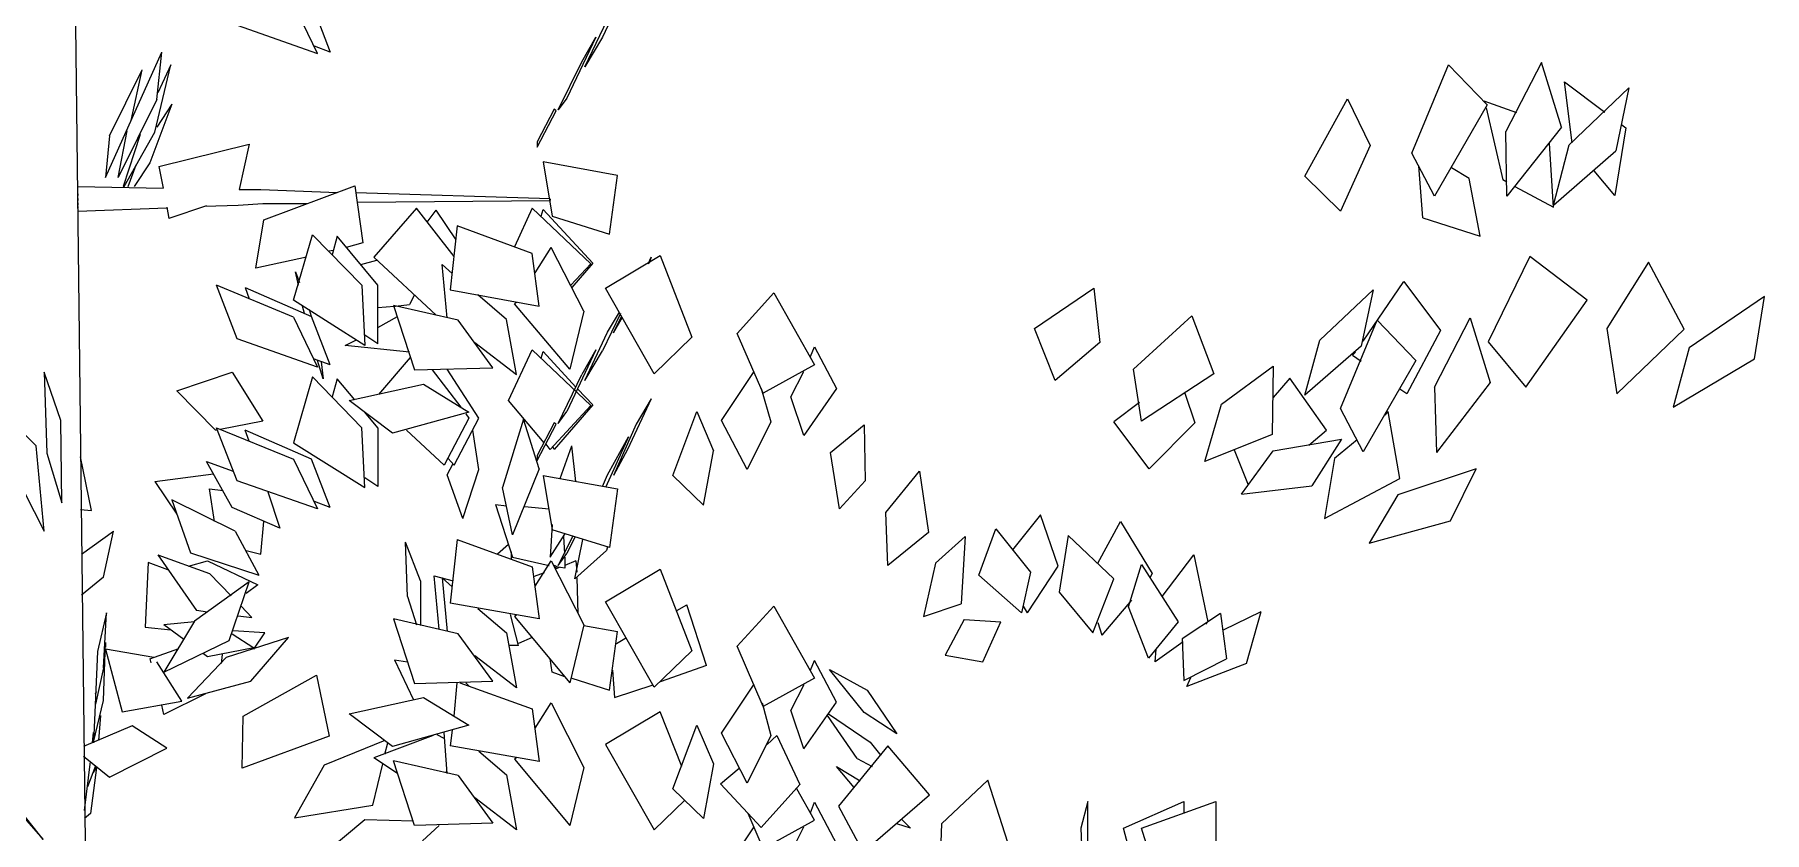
# Model space of a CAD drawing. Header units: millimetres. Extents: x 563079 to 571925, y 2063830 to 2067381.
# Drawn here: x 570974.44 to 570982.75, y 2066238.05 to 2066241.88 of the extents above; entities that cross this region are included whole.
import ezdxf

# ---------------------------------------------------------------- set-up
doc = ezdxf.new("R2010")
doc.units = ezdxf.units.MM
doc.header["$MEASUREMENT"] = 0
doc.layers.add('SO', color=48, linetype='Continuous')

# ---------------------------------------------------------------- blocks, each defined once
blk = doc.blocks.new('fasfsfsdf')
at = {"color": 99, "linetype": 'ByBlock'}
for p, q in [((596094.0877, 2065628.899), (596094.0211, 2065623.2369)), ((596091.4142, 2065627.5361), (596091.5379, 2065627.2685)), ((596092.9365, 2065627.4326), (596092.8461, 2065627.1972)), ((596092.9079, 2065627.19), (596093.0221, 2065627.4291)), ((596091.6235, 2065627.1258), (596091.5141, 2065627.3542)), ((596093.2933, 2065627.3256), (596092.9079, 2065627.19)), ((596091.5379, 2065627.2685), (596091.6235, 2065627.1258)), ((596091.5712, 2065627.2685), (596091.7091, 2065626.976)), ((596091.6378, 2065627.1508), (596091.5712, 2065627.2685)), ((596092.8461, 2065627.1972), (596092.9222, 2065627.2257)), ((596093.926, 2065626.5942), (596093.6548, 2065627.1972)), ((596093.6786, 2065626.9688), (596093.6548, 2065627.1972)), ((596086.933, 2065626.8368), (596087.0281, 2065627.1472)), ((596087.0281, 2065627.1472), (596087.1994, 2065626.8154)), ((596087.2898, 2065626.9439), (596087.4753, 2065627.1365)), ((596087.6513, 2065626.7119), (596087.4753, 2065627.1365)), ((596091.752, 2065626.9189), (596091.6378, 2065627.1508)), ((596093.612, 2065627.1365), (596093.6738, 2065627.0009)), ((596093.6881, 2065626.8118), (596093.612, 2065627.1365)), ((596093.8023, 2065626.8689), (596093.7499, 2065627.1115)), ((596093.9069, 2065626.794), (596093.7499, 2065627.1115)), ((596086.9187, 2065627.0545), (596086.7237, 2065626.9082)), ((596086.8807, 2065626.7619), (596086.9187, 2065627.0545)), ((596086.8949, 2065626.7512), (596086.6095, 2065627.0259)), ((596086.6095, 2065627.0259), (596086.6714, 2065626.7226)), ((596087.1471, 2065626.9046), (596087.304, 2065626.9617)), ((596087.2898, 2065626.9439), (596087.5419, 2065626.505)), ((596087.304, 2065626.9617), (596087.2993, 2065626.9546)), ((596087.9605, 2065626.9724), (596087.8511, 2065626.7476)), ((596088.1651, 2065626.6013), (596087.9605, 2065626.9724)), ((596091.7091, 2065626.976), (596091.752, 2065626.9189)), ((596093.6072, 2065626.9474), (596093.6786, 2065626.8368)), ((596093.6072, 2065626.9474), (596093.7119, 2065626.6656)), ((596093.6786, 2065626.9688), (596093.8641, 2065626.5942)), ((596087.2945, 2065626.9296), (596087.2137, 2065626.5835)), ((596091.7615, 2065626.9153), (596091.771, 2065626.9224)), ((596091.8519, 2065626.7405), (596091.7615, 2065626.9153)), ((596091.771, 2065626.9224), (596091.8519, 2065626.7655)), ((596086.6428, 2065626.8475), (596086.6238, 2065626.8332)), ((596086.6238, 2065626.8332), (596086.6761, 2065626.5086)), ((596086.933, 2065626.8368), (596087.1946, 2065626.505)), ((596087.1946, 2065626.505), (596087.1994, 2065626.8154)), ((596093.8356, 2065626.5514), (596093.6881, 2065626.8118)), ((596093.7595, 2065626.8011), (596093.8403, 2065626.5514)), ((596093.8641, 2065626.5942), (596093.8213, 2065626.819)), ((596093.9069, 2065626.794), (596093.926, 2065626.5942)), ((596086.9711, 2065626.4622), (596086.6714, 2065626.7226)), ((596086.9711, 2065626.4622), (596086.8949, 2065626.7512)), ((596086.9711, 2065626.4515), (596086.9901, 2065626.7583)), ((596087.5419, 2065626.505), (596087.6513, 2065626.7119)), ((596087.8511, 2065626.7476), (596087.9938, 2065626.4337)), ((596091.8519, 2065626.7655), (596091.8519, 2065626.7405)), ((596093.6691, 2065626.6477), (596093.2362, 2065626.7548)), ((596093.2362, 2065626.7548), (596093.2831, 2065626.5371)), ((596086.6761, 2065626.5086), (596086.776, 2065626.6263)), ((596087.3754, 2065626.5906), (596087.461, 2065626.6406)), ((596087.599, 2065626.4015), (596087.618, 2065626.6513)), ((596091.4665, 2065626.6049), (596091.8233, 2065626.6691)), ((596091.8233, 2065626.6691), (596091.7805, 2065626.4087)), ((596093.6691, 2065626.6477), (596093.6491, 2065626.543)), ((596093.7119, 2065626.6656), (596093.788, 2065626.5514)), ((596093.8165, 2065626.5514), (596093.7785, 2065626.6549)), ((596087.1566, 2065626.5514), (596086.9711, 2065626.4515)), ((596087.1946, 2065626.5728), (596087.2137, 2065626.5835)), ((596087.3231, 2065626.3123), (596087.3754, 2065626.5906)), ((596087.9938, 2065626.4337), (596088.1651, 2065626.6013)), ((596091.5046, 2065626.323), (596091.4665, 2065626.6049)), ((596092.7272, 2065626.555), (596092.6891, 2065626.2802)), ((596093.1648, 2065626.3908), (596092.7272, 2065626.555)), ((596093.1791, 2065626.5371), (596092.8119, 2065626.5232)), ((596093.2831, 2065626.5371), (596093.1791, 2065626.5371)), ((596094.0592, 2065626.5514), (596093.6491, 2065626.543)), ((596093.8403, 2065626.5514), (596093.8356, 2065626.5514)), ((596094.0592, 2065626.5443), (596094.0592, 2065626.5514)), ((596094.0592, 2065626.5264), (596094.0592, 2065626.5371)), ((596091.595, 2065626.1803), (596091.8756, 2065626.4479)), ((596092.7224, 2065626.5228), (596091.79, 2065626.4943)), ((596091.79, 2065626.4907), (596091.79, 2065626.4872)), ((596091.79, 2065626.4872), (596091.79, 2065626.4836)), ((596092.7163, 2065626.4764), (596091.79, 2065626.4836)), ((596091.8756, 2065626.4479), (596091.9613, 2065626.2624)), ((596092.2514, 2065626.216), (596092.4322, 2065626.4479)), ((596092.4322, 2065626.4479), (596092.6368, 2065626.2124)), ((596093.1696, 2065626.4693), (596092.9555, 2065626.4693)), ((596093.2885, 2065626.4622), (596093.1696, 2065626.4693)), ((596093.4477, 2065626.4563), (596093.2885, 2065626.4622)), ((596093.4407, 2065626.4586), (596093.6215, 2065626.398)), ((596093.631, 2065626.4515), (596093.6215, 2065626.398)), ((596094.0592, 2065626.4337), (596093.6307, 2065626.4495)), ((596094.0592, 2065626.5157), (596094.0592, 2065626.5086)), ((596094.0592, 2065626.4943), (596094.0592, 2065626.4836)), ((596094.0592, 2065626.4729), (596094.0592, 2065626.4622)), ((596094.0592, 2065626.4551), (596094.0592, 2065626.4479)), ((596087.599, 2065626.4015), (596087.3231, 2065626.3123)), ((596091.7805, 2065626.4087), (596091.5046, 2065626.323)), ((596091.8233, 2065626.4408), (596091.5855, 2065626.1839)), ((596091.8328, 2065626.4087), (596091.8233, 2065626.4408)), ((596091.8756, 2065626.2303), (596092.2372, 2065626.3623)), ((596092.2372, 2065626.3623), (596092.2705, 2065626.0555)), ((596092.2419, 2065626.2945), (596092.3371, 2065626.4372)), ((596092.3799, 2065626.3801), (596092.3371, 2065626.4372)), ((596093.2029, 2065626.1589), (596093.1648, 2065626.3908)), ((596094.0592, 2065626.4408), (596094.0592, 2065626.4337)), ((596092.6177, 2065626.0769), (596092.8128, 2065626.3123)), ((596092.6891, 2065626.2802), (596092.77, 2065626.2588)), ((596092.9317, 2065626.3195), (596092.6939, 2065626.0769)), ((596092.8128, 2065626.3123), (596092.8366, 2065626.2231)), ((596093.0221, 2065626.0055), (596092.9317, 2065626.3195)), ((596086.8093, 2065626.0055), (596087.0852, 2065626.216)), ((596087.0852, 2065626.216), (596087.285, 2065625.8057)), ((596091.262, 2065626.2196), (596091.1097, 2065625.8271)), ((596091.5236, 2065626.0626), (596091.262, 2065626.2196)), ((596091.3048, 2065626.2124), (596091.3143, 2065626.1839)), ((596091.3191, 2065626.1803), (596091.3048, 2065626.2124)), ((596091.6283, 2065625.952), (596091.7853, 2065626.2588)), ((596091.8614, 2065626.1375), (596091.7853, 2065626.2588)), ((596091.8423, 2065625.977), (596091.8756, 2065626.2303)), ((596092.6368, 2065626.2124), (596092.3371, 2065625.9342)), ((596092.6986, 2065626.1768), (596092.6225, 2065626.1982)), ((596092.8318, 2065626.2446), (596092.8508, 2065626.241)), ((596092.9603, 2065626.2124), (596093.2029, 2065626.1589)), ((596086.3431, 2065625.8664), (596086.5144, 2065626.1875)), ((596086.5144, 2065626.1875), (596086.7142, 2065625.8699)), ((596091.3143, 2065626.1839), (596091.3191, 2065626.1803)), ((596091.5855, 2065626.1839), (596091.6854, 2065626.0662)), ((596091.6901, 2065626.0769), (596091.595, 2065626.1803)), ((596092.3085, 2065626.1768), (596092.261, 2065626.134)), ((596092.2847, 2065625.9199), (596092.3085, 2065626.1768)), ((596093.0126, 2065626.1411), (596092.9936, 2065626.0911)), ((596092.9983, 2065626.0769), (596093.0126, 2065626.1411)), ((596087.6894, 2065626.0947), (596087.5134, 2065625.8592)), ((596087.8844, 2065625.8093), (596087.6894, 2065626.0947)), ((596088.0937, 2065625.8128), (596087.8368, 2065626.0555)), ((596087.8368, 2065626.0555), (596087.8939, 2065625.7843)), ((596089.1784, 2065626.0626), (596089.1498, 2065625.8021)), ((596089.4638, 2065625.8699), (596089.1784, 2065626.0626)), ((596090.7149, 2065626.0412), (596090.5199, 2065625.6951)), ((596090.8909, 2065625.845), (596090.7149, 2065626.0412)), ((596091.2905, 2065625.6523), (596091.5236, 2065626.0626)), ((596092.2705, 2065626.0555), (596091.8423, 2065625.977)), ((596091.9993, 2065625.9127), (596092.1373, 2065626.0305)), ((596092.4417, 2065626.0305), (596092.4655, 2065625.9841)), ((596092.6177, 2065625.795), (596092.6177, 2065626.0769)), ((596092.6939, 2065626.0769), (596092.6796, 2065625.7879)), ((596093.2552, 2065626.0662), (596092.9365, 2065625.927)), ((596093.0221, 2065625.9235), (596093.3932, 2065626.0769)), ((596093.2552, 2065626.0662), (596093.2362, 2065626.0126)), ((596093.2933, 2065625.82), (596093.3932, 2065626.0769)), ((596085.9578, 2065626.0234), (596086.3193, 2065625.7772)), ((596086.0054, 2065625.7237), (596085.9578, 2065626.0234)), ((596087.1042, 2065625.5881), (596086.8093, 2065626.0055)), ((596091.5141, 2065625.8521), (596091.457, 2065625.9484)), ((596091.6283, 2065625.952), (596091.6949, 2065625.6737)), ((596091.6949, 2065625.6737), (596091.9613, 2065625.9877)), ((596091.9518, 2065625.9948), (596091.9613, 2065625.9877)), ((596092.2324, 2065625.9092), (596092.5416, 2065625.9805)), ((596092.5416, 2065625.9805), (596092.4417, 2065625.6701)), ((596092.5321, 2065625.977), (596092.4655, 2065625.9841)), ((596092.5369, 2065625.977), (596092.5321, 2065625.977)), ((596092.6177, 2065625.9698), (596092.5369, 2065625.977)), ((596092.6796, 2065625.7879), (596093.0221, 2065626.0055)), ((596092.9365, 2065625.927), (596092.946, 2065625.9591)), ((596092.9698, 2065625.9413), (596092.9793, 2065625.977)), ((596086.6666, 2065625.556), (596086.3431, 2065625.8664)), ((596086.7142, 2065625.8699), (596086.6666, 2065625.556)), ((596087.3706, 2065625.9199), (596087.2755, 2065625.6095)), ((596087.5419, 2065625.5881), (596087.3706, 2065625.9199)), ((596087.6323, 2065625.7165), (596087.8178, 2065625.9092)), ((596087.9938, 2065625.4846), (596087.8178, 2065625.9092)), ((596088.7074, 2065625.9306), (596088.6027, 2065625.6523)), ((596088.9881, 2065625.6737), (596088.7074, 2065625.9306)), ((596089.3639, 2065625.6202), (596089.4638, 2065625.8699)), ((596091.4856, 2065625.8485), (596091.4427, 2065625.9235)), ((596091.4856, 2065625.8485), (596091.4475, 2065625.927)), ((596091.4523, 2065625.9413), (596091.5379, 2065625.7629)), ((596091.9518, 2065625.6487), (596091.9993, 2065625.9127)), ((596092.0659, 2065625.6808), (596092.2324, 2065625.9092)), ((596092.6177, 2065625.8735), (596092.5226, 2065625.927)), ((596092.8461, 2065625.6951), (596092.9365, 2065625.927)), ((596093.0221, 2065625.9235), (596092.9079, 2065625.6844)), ((596087.285, 2065625.8057), (596087.1042, 2065625.5881)), ((596087.5134, 2065625.8592), (596087.6751, 2065625.556)), ((596087.8939, 2065625.7843), (596088.1651, 2065625.5488)), ((596088.1651, 2065625.5488), (596088.0937, 2065625.8128)), ((596089.1498, 2065625.8021), (596089.3639, 2065625.6202)), ((596090.5199, 2065625.7807), (596090.4152, 2065625.5809)), ((596090.5389, 2065625.7344), (596090.5199, 2065625.7807)), ((596090.7672, 2065625.5595), (596090.8909, 2065625.845)), ((596091.1097, 2065625.8271), (596091.2905, 2065625.6523)), ((596091.6235, 2065625.6202), (596091.5141, 2065625.8521)), ((596092.1515, 2065625.8021), (596091.9518, 2065625.6487)), ((596092.4655, 2065625.7558), (596092.7747, 2065625.7879)), ((596092.6177, 2065625.795), (596092.6796, 2065625.8378)), ((596092.6796, 2065625.8378), (596092.6796, 2065625.8378)), ((596092.7747, 2065625.7879), (596092.7224, 2065625.8128)), ((596092.9079, 2065625.6844), (596093.2933, 2065625.82)), ((596086.3954, 2065625.4917), (596086.0054, 2065625.7237)), ((596086.3193, 2065625.7772), (596086.3954, 2065625.4917)), ((596087.6323, 2065625.7165), (596087.8844, 2065625.2777)), ((596087.9367, 2065625.7415), (596087.8939, 2065625.7129)), ((596087.9225, 2065625.7558), (596087.9367, 2065625.7415)), ((596091.6235, 2065625.6202), (596091.5379, 2065625.7629)), ((596091.5712, 2065625.7665), (596091.6378, 2065625.6487)), ((596091.5712, 2065625.7665), (596091.7091, 2065625.4703)), ((596091.8756, 2065625.7665), (596091.595, 2065625.4989)), ((596091.8233, 2065625.7593), (596091.6663, 2065625.5881)), ((596091.8328, 2065625.7272), (596091.8233, 2065625.7593)), ((596091.9898, 2065625.5239), (596091.8756, 2065625.7665)), ((596092.613, 2065625.5524), (596092.4608, 2065625.7308)), ((596092.8461, 2065625.6951), (596092.927, 2065625.7237)), ((596092.8794, 2065625.6273), (596092.9079, 2065625.7165)), ((596092.8889, 2065625.7094), (596092.8794, 2065625.6273)), ((596088.0604, 2065625.3811), (596088.2364, 2065625.6309)), ((596088.2364, 2065625.6309), (596088.3173, 2065625.5381)), ((596088.5647, 2065625.506), (596088.3173, 2065625.688)), ((596088.3173, 2065625.688), (596088.3221, 2065625.3597)), ((596088.6027, 2065625.6523), (596088.95, 2065625.424)), ((596088.95, 2065625.424), (596088.9881, 2065625.6737)), ((596090.5199, 2065625.6951), (596090.7672, 2065625.5595)), ((596090.634, 2065625.5417), (596090.5722, 2065625.663)), ((596090.967, 2065625.4275), (596090.81, 2065625.663)), ((596091.752, 2065625.4133), (596091.6378, 2065625.6487)), ((596092.4417, 2065625.6701), (596092.0659, 2065625.6808)), ((596092.1325, 2065625.4382), (596092.2847, 2065625.6737)), ((596092.3561, 2065625.6701), (596092.2181, 2065625.4917)), ((596092.6939, 2065625.3918), (596092.9317, 2065625.638)), ((596092.7272, 2065625.5274), (596092.8128, 2065625.6273)), ((596092.8128, 2065625.6273), (596092.8366, 2065625.5417)), ((596092.9317, 2065625.638), (596093.0221, 2065625.3205)), ((596093.317, 2065625.6594), (596093.1696, 2065625.424)), ((596093.5834, 2065625.5702), (596093.317, 2065625.6594)), ((596094.14, 2065625.4275), (596094.2209, 2065625.6594)), ((596094.2209, 2065625.6594), (596094.2066, 2065625.2705)), ((596087.2755, 2065625.6095), (596087.5324, 2065625.2741)), ((596087.5419, 2065625.5881), (596087.5324, 2065625.2741)), ((596087.6751, 2065625.556), (596087.7084, 2065625.5774)), ((596088.7407, 2065625.5595), (596088.6931, 2065625.4168)), ((596090.4152, 2065625.5809), (596090.5722, 2065625.3562)), ((596090.5722, 2065625.3562), (596090.634, 2065625.5417)), ((596090.7767, 2065625.5809), (596090.7292, 2065625.4204)), ((596091.6568, 2065625.5774), (596091.5855, 2065625.5024)), ((596092.3989, 2065625.6023), (596092.1801, 2065625.4668)), ((596092.7557, 2065625.5239), (596092.3989, 2065625.6023)), ((596093.3979, 2065625.3811), (596093.5834, 2065625.5702)), ((596087.7084, 2065625.1492), (596087.7655, 2065625.4703)), ((596087.7798, 2065625.4525), (596087.7655, 2065625.4703)), ((596087.8844, 2065625.2777), (596087.9938, 2065625.4846)), ((596088.6456, 2065625.2313), (596088.5647, 2065625.506)), ((596088.9595, 2065625.5132), (596089.0832, 2065625.4204)), ((596091.086, 2065625.4703), (596091.0051, 2065625.2812)), ((596091.2001, 2065625.1635), (596091.086, 2065625.4703)), ((596091.3048, 2065625.531), (596091.419, 2065625.2884)), ((596091.3048, 2065625.531), (596091.3761, 2065625.4097)), ((596091.5855, 2065625.5024), (596091.771, 2065625.2884)), ((596091.595, 2065625.4989), (596091.79, 2065625.2884)), ((596091.752, 2065625.4133), (596091.7091, 2065625.4703)), ((596091.8186, 2065625.3205), (596091.9898, 2065625.5239)), ((596092.1801, 2065625.4668), (596092.5464, 2065625.3669)), ((596092.1944, 2065625.4596), (596092.1801, 2065625.4382)), ((596092.5464, 2065625.3669), (596092.7557, 2065625.5239)), ((596092.6177, 2065625.3918), (596092.6796, 2065625.4668)), ((596088.1461, 2065625.3098), (596088.0604, 2065625.3811)), ((596088.6931, 2065625.4168), (596088.912, 2065625.1956)), ((596088.912, 2065625.1956), (596089.0832, 2065625.4204)), ((596090.282, 2065625.4061), (596090.2772, 2065625.1385)), ((596090.4437, 2065625.2741), (596090.282, 2065625.4061)), ((596090.7292, 2065625.4204), (596090.8433, 2065625.192)), ((596090.8433, 2065625.192), (596090.967, 2065625.4275)), ((596091.3761, 2065625.4097), (596091.4856, 2065625.1635)), ((596091.7615, 2065625.4097), (596091.771, 2065625.4168)), ((596091.8519, 2065625.2349), (596091.7615, 2065625.4097)), ((596091.771, 2065625.4168), (596091.8519, 2065625.2598)), ((596091.8423, 2065625.1956), (596091.9185, 2065625.4347)), ((596091.9185, 2065625.4347), (596092.0183, 2065625.1064)), ((596092.2514, 2065625.2135), (596092.1325, 2065625.4382)), ((596092.1325, 2065625.192), (596092.1611, 2065625.3811)), ((596092.1801, 2065625.4382), (596092.299, 2065625.2135)), ((596092.299, 2065625.2135), (596092.4798, 2065625.3811)), ((596092.6177, 2065625.3918), (596092.6177, 2065625.11)), ((596092.6796, 2065625.1064), (596092.6939, 2065625.3918)), ((596092.9365, 2065625.242), (596093.2552, 2065625.3811)), ((596093.3932, 2065625.3918), (596093.0221, 2065625.242)), ((596093.1696, 2065625.424), (596093.3741, 2065625.3847)), ((596093.2362, 2065625.3276), (596093.2552, 2065625.3811)), ((596093.2933, 2065625.1385), (596093.3932, 2065625.3918)), ((596093.3884, 2065625.3811), (596093.3979, 2065625.3811)), ((596094.1353, 2065625.0315), (596094.14, 2065625.4275)), ((596094.259, 2065625.3062), (596094.3779, 2065625.424)), ((596087.913, 2065625.3348), (596088.0224, 2065625.2456)), ((596088.3173, 2065625.2812), (596087.9891, 2065625.3383)), ((596087.9891, 2065625.3383), (596088.1318, 2065625.1136)), ((596088.3221, 2065625.3597), (596088.6456, 2065625.2313)), ((596088.4362, 2065625.1171), (596088.5028, 2065625.2848)), ((596091.5141, 2065625.1671), (596091.4142, 2065625.349)), ((596091.4142, 2065625.349), (596091.5236, 2065625.1064)), ((596091.419, 2065625.2884), (596091.4856, 2065625.1635)), ((596091.6663, 2065625.135), (596091.6854, 2065625.3062)), ((596091.7424, 2065625.1492), (596091.6854, 2065625.3062)), ((596091.771, 2065625.2884), (596091.7757, 2065625.2991)), ((596091.79, 2065625.2884), (596091.809, 2065625.3134)), ((596093.0221, 2065625.3205), (596092.6796, 2065625.1064)), ((596094.2209, 2065624.8959), (596094.259, 2065625.3062)), ((596088.0224, 2065625.2456), (596088.0699, 2065624.9566)), ((596088.4695, 2065625.0743), (596088.3173, 2065625.2812)), ((596090.4009, 2065625.0029), (596090.4437, 2065625.2741)), ((596091.0527, 2065625.0208), (596091.0051, 2065625.2812)), ((596091.8519, 2065625.2598), (596091.8519, 2065625.2349)), ((596092.28, 2065625.2456), (596092.2514, 2065625.2135)), ((596092.2847, 2065625.1671), (596092.2562, 2065625.2206)), ((596092.8461, 2065625.0101), (596092.9365, 2065625.242)), ((596093.0221, 2065625.242), (596092.9079, 2065625.0029)), ((596093.4407, 2065625.2313), (596093.3123, 2065625.1849)), ((596093.317, 2065625.0101), (596093.4407, 2065625.2313)), ((596093.9926, 2065624.9958), (596094.0449, 2065625.2527)), ((596094.2066, 2065625.2705), (596094.1353, 2065625.0315)), ((596087.3421, 2065625.1956), (596087.7179, 2065625.0707)), ((596087.4658, 2065624.9459), (596087.3421, 2065625.1956)), ((596088.0699, 2065624.9566), (596087.7084, 2065625.1492)), ((596090.0156, 2065625.1849), (596089.9728, 2065624.8888)), ((596090.1773, 2065624.9851), (596090.0156, 2065625.1849)), ((596090.2772, 2065625.1385), (596090.4009, 2065625.0029)), ((596091.2001, 2065625.1635), (596091.0527, 2065625.0208)), ((596091.8233, 2065625.1635), (596091.4665, 2065625.0993)), ((596091.5379, 2065625.11), (596091.5141, 2065625.1671)), ((596091.8233, 2065625.1635), (596091.7805, 2065624.903)), ((596091.8423, 2065625.1956), (596091.9708, 2065624.8781)), ((596092.2086, 2065624.9566), (596092.1325, 2065625.192)), ((596092.2086, 2065624.9566), (596092.2847, 2065625.1671)), ((596092.6177, 2065625.11), (596092.6796, 2065625.1528)), ((596092.9079, 2065625.0029), (596093.2933, 2065625.1385)), ((596093.6881, 2065625.135), (596093.4074, 2065625.1706)), ((596093.6881, 2065625.135), (596093.5834, 2065624.978)), ((596087.7179, 2065625.0707), (596087.8559, 2065624.8388)), ((596088.4695, 2065625.0743), (596088.1318, 2065625.1136)), ((596091.4665, 2065625.0993), (596091.5046, 2065624.8174)), ((596091.9708, 2065624.8781), (596092.0183, 2065625.1064)), ((596092.8461, 2065625.0101), (596092.9222, 2065625.0386)), ((596093.1458, 2065625.085), (596093.0887, 2065624.9102)), ((596093.3028, 2065624.8959), (596093.6072, 2065625.0458)), ((596093.4265, 2065625.0993), (596093.3599, 2065625.0921)), ((596093.4027, 2065624.9423), (596093.4265, 2065625.0993)), ((596093.6072, 2065625.0458), (596093.5168, 2065624.7924)), ((596094.316, 2065625.085), (596094.2209, 2065624.8959)), ((596089.3496, 2065624.7282), (596089.4352, 2065624.9744)), ((596089.4352, 2065624.9744), (596089.5684, 2065624.8067)), ((596090.1678, 2065624.7318), (596090.1773, 2065624.9851)), ((596091.9137, 2065625.0137), (596091.7948, 2065625.0029)), ((596092.0516, 2065625.0244), (596091.9708, 2065624.771)), ((596092.0516, 2065625.0244), (596091.9993, 2065625.0172)), ((596093.0887, 2065624.9102), (596093.317, 2065625.0101)), ((596094.0449, 2065624.9994), (596093.9926, 2065624.9958)), ((596087.8559, 2065624.8388), (596087.4658, 2065624.9459)), ((596089.0499, 2065624.9423), (596088.8977, 2065624.6925)), ((596089.1593, 2065624.7425), (596089.0499, 2065624.9423)), ((596089.0832, 2065624.6676), (596089.302, 2065624.8745)), ((596089.302, 2065624.8745), (596089.3449, 2065624.6034)), ((596089.6493, 2065624.9066), (596089.4828, 2065624.6997)), ((596089.7302, 2065624.6854), (596089.6493, 2065624.9066)), ((596089.7968, 2065624.8709), (596089.9395, 2065624.7425)), ((596089.7968, 2065624.8709), (596089.8158, 2065624.5463)), ((596089.9728, 2065624.8888), (596090.1678, 2065624.7318)), ((596091.5046, 2065624.8174), (596091.7805, 2065624.903)), ((596091.6711, 2065624.8674), (596091.7091, 2065624.7889)), ((596091.752, 2065624.7318), (596091.6806, 2065624.8709)), ((596091.79, 2065624.771), (596091.7187, 2065624.8816)), ((596091.7187, 2065624.7889), (596091.7234, 2065624.8709)), ((596091.7805, 2065624.928), (596091.79, 2065624.771)), ((596093.1791, 2065624.7853), (596093.1648, 2065624.9423)), ((596093.3028, 2065624.8959), (596093.1886, 2065624.6854)), ((596094.0401, 2065624.7853), (596093.8879, 2065624.8959)), ((596093.9355, 2065624.6747), (596093.8879, 2065624.8959)), ((596091.5141, 2065624.821), (596091.5189, 2065624.8032)), ((596091.5189, 2065624.8032), (596091.6711, 2065624.6676)), ((596091.6711, 2065624.6676), (596091.633, 2065624.8567)), ((596091.752, 2065624.7318), (596091.7091, 2065624.7889)), ((596092.2372, 2065624.8567), (596091.8756, 2065624.7247)), ((596091.9755, 2065624.7603), (596091.9755, 2065624.796)), ((596091.9898, 2065624.8317), (596092.0421, 2065624.7853)), ((596092.2372, 2065624.8567), (596092.2705, 2065624.5498)), ((596092.4132, 2065624.6569), (596092.4845, 2065624.8424)), ((596092.475, 2065624.5819), (596092.4845, 2065624.8424)), ((596093.2504, 2065624.8032), (596093.1791, 2065624.7853)), ((596093.5168, 2065624.7924), (596093.1886, 2065624.6854)), ((596088.6979, 2065624.7817), (596088.6313, 2065624.4606)), ((596088.8501, 2065624.5819), (596088.6979, 2065624.7817)), ((596088.95, 2065624.7354), (596088.774, 2065624.4606)), ((596089.0119, 2065624.532), (596088.95, 2065624.7354)), ((596089.4971, 2065624.5035), (596089.3496, 2065624.7282)), ((596089.9395, 2065624.7425), (596089.9966, 2065624.4856)), ((596091.262, 2065624.714), (596091.1097, 2065624.3215)), ((596091.5236, 2065624.557), (596091.262, 2065624.714)), ((596091.7853, 2065624.7532), (596091.6283, 2065624.4464)), ((596091.6663, 2065624.7532), (596091.6616, 2065624.6997)), ((596091.6663, 2065624.7532), (596091.7187, 2065624.7318)), ((596091.7187, 2065624.771), (596091.7187, 2065624.7175)), ((596091.7187, 2065624.7175), (596091.7615, 2065624.7247)), ((596091.7472, 2065624.7211), (596091.7662, 2065624.714)), ((596091.7615, 2065624.7282), (596091.771, 2065624.7318)), ((596091.7615, 2065624.7282), (596091.7662, 2065624.714)), ((596091.771, 2065624.7318), (596091.771, 2065624.7282)), ((596091.8614, 2065624.6319), (596091.7853, 2065624.7532)), ((596091.9708, 2065624.771), (596091.7948, 2065624.7318)), ((596091.8756, 2065624.7247), (596091.8423, 2065624.4749)), ((596093.436, 2065624.7532), (596093.1934, 2065624.639)), ((596093.6738, 2065624.7817), (596093.4265, 2065624.6925)), ((596093.5264, 2065624.7282), (596093.436, 2065624.7532)), ((596093.6738, 2065624.7817), (596093.4883, 2065624.5142)), ((596093.6263, 2065624.7104), (596093.7214, 2065624.7461)), ((596093.7214, 2065624.7461), (596093.7357, 2065624.4357)), ((596088.8977, 2065624.6925), (596088.9072, 2065624.6747)), ((596089.1831, 2065624.4071), (596089.0832, 2065624.6676)), ((596089.4828, 2065624.6997), (596089.5256, 2065624.5035)), ((596089.5256, 2065624.5035), (596089.7302, 2065624.6854)), ((596091.6616, 2065624.6711), (596091.6568, 2065624.4999)), ((596091.8186, 2065624.6961), (596091.8661, 2065624.6783)), ((596092.3466, 2065624.6818), (596092.2562, 2065624.6569)), ((596092.261, 2065624.6283), (596092.3085, 2065624.6711)), ((596092.3085, 2065624.6711), (596092.2847, 2065624.4143)), ((596092.3228, 2065624.425), (596092.3466, 2065624.6818)), ((596092.4132, 2065624.6569), (596092.4132, 2065624.4428)), ((596093.1934, 2065624.639), (596093.2504, 2065624.5962)), ((596093.2362, 2065624.6533), (596093.4978, 2065624.4642)), ((596093.3313, 2065624.3714), (596093.2362, 2065624.6533)), ((596093.3218, 2065624.5855), (596093.4265, 2065624.6925)), ((596093.9355, 2065624.6747), (596094.0401, 2065624.5891)), ((596088.9976, 2065624.5641), (596089.1403, 2065624.3964)), ((596089.3449, 2065624.6034), (596089.1831, 2065624.4071)), ((596089.4971, 2065624.5035), (596089.5161, 2065624.5356)), ((596089.9966, 2065624.4856), (596089.8158, 2065624.5463)), ((596090.7149, 2065624.5356), (596090.5199, 2065624.1895)), ((596090.8909, 2065624.3429), (596090.7149, 2065624.5356)), ((596091.0384, 2065624.2501), (596091.1335, 2065624.5427)), ((596091.1811, 2065624.5142), (596091.1335, 2065624.5427)), ((596091.2905, 2065624.1467), (596091.5236, 2065624.557)), ((596091.8423, 2065624.4749), (596092.2705, 2065624.5498)), ((596092.475, 2065624.5819), (596092.4322, 2065624.4464)), ((596093.2219, 2065624.482), (596093.2742, 2065624.5356)), ((596088.5552, 2065624.4214), (596088.3744, 2065624.5106)), ((596088.4458, 2065624.2608), (596088.3744, 2065624.5106)), ((596088.5694, 2065624.4999), (596088.5409, 2065624.2822)), ((596088.5694, 2065624.4999), (596088.755, 2065624.3786)), ((596088.6408, 2065624.4499), (596088.6313, 2065624.4606)), ((596088.774, 2065624.4606), (596088.9167, 2065624.2858)), ((596088.9167, 2065624.2858), (596089.0119, 2065624.532)), ((596089.1593, 2065624.4571), (596089.1403, 2065624.3964)), ((596089.8015, 2065624.4713), (596089.6255, 2065624.4606)), ((596089.7111, 2065624.268), (596089.6255, 2065624.4606)), ((596089.8015, 2065624.4713), (596089.8919, 2065624.3001)), ((596091.9613, 2065624.4856), (596091.6949, 2065624.1681)), ((596091.9422, 2065624.3465), (596091.9803, 2065624.4963)), ((596091.9518, 2065624.4927), (596091.9613, 2065624.4856)), ((596092.1373, 2065624.5249), (596091.9993, 2065624.4071)), ((596092.2324, 2065624.4036), (596092.5416, 2065624.4749)), ((596092.5416, 2065624.4749), (596092.4417, 2065624.1645)), ((596093.2885, 2065624.4892), (596093.2219, 2065624.482)), ((596093.436, 2065624.507), (596093.4883, 2065624.5142)), ((596093.4978, 2065624.4642), (596093.6453, 2065624.218)), ((596093.4978, 2065624.4606), (596093.6453, 2065624.4464)), ((596093.9355, 2065624.2394), (596093.9212, 2065624.5035)), ((596093.9212, 2065624.5035), (596093.964, 2065624.3179)), ((596088.755, 2065624.3786), (596088.7455, 2065624.1788)), ((596091.4713, 2065624.3572), (596091.4237, 2065624.3857)), ((596091.6283, 2065624.4428), (596091.4665, 2065624.4143)), ((596091.5046, 2065624.1324), (596091.4665, 2065624.4143)), ((596091.6283, 2065624.4464), (596091.6283, 2065624.4428)), ((596091.6283, 2065624.4464), (596091.6949, 2065624.1681)), ((596091.8756, 2065624.3857), (596091.9422, 2065624.3572)), ((596091.9993, 2065624.4071), (596091.9518, 2065624.1431)), ((596092.0659, 2065624.1752), (596092.2324, 2065624.4036)), ((596093.0459, 2065624.3857), (596093.3456, 2065624.2894)), ((596093.2267, 2065624.1752), (596093.0459, 2065624.3857)), ((596093.1601, 2065624.4071), (596093.3123, 2065624.4178)), ((596093.2124, 2065624.3286), (596093.1601, 2065624.4071)), ((596093.317, 2065624.4036), (596093.2124, 2065624.3358)), ((596093.6453, 2065624.218), (596093.3313, 2065624.3714)), ((596093.5501, 2065624.375), (596093.6453, 2065624.4464)), ((596093.7357, 2065624.4357), (596093.612, 2065624.4214)), ((596088.7502, 2065624.3643), (596088.8834, 2065624.268)), ((596088.8834, 2065624.268), (596088.8787, 2065624.3286)), ((596089.8919, 2065624.3001), (596089.7111, 2065624.268)), ((596090.7672, 2065624.0539), (596090.8909, 2065624.3429)), ((596091.1097, 2065624.3215), (596091.2905, 2065624.1467)), ((596091.9422, 2065624.3465), (596091.9851, 2065624.3465)), ((596091.9518, 2065624.1431), (596092.1515, 2065624.2965)), ((596093.2124, 2065624.3358), (596093.2124, 2065624.3286)), ((596093.2124, 2065624.3358), (596093.436, 2065624.2929)), ((596093.3456, 2065624.2894), (596093.5311, 2065624.0932)), ((596093.3646, 2065624.3037), (596093.3694, 2065624.2608)), ((596093.436, 2065624.2929), (596093.455, 2065624.3072)), ((596093.7119, 2065624.2822), (596093.5739, 2065624.3322)), ((596093.6929, 2065624.2894), (596093.926, 2065624.3286)), ((596093.926, 2065624.3286), (596093.8451, 2065624.0289)), ((596093.9355, 2065624.0824), (596093.926, 2065624.3607)), ((596093.926, 2065624.3607), (596093.926, 2065624.3393)), ((596093.964, 2065624.3179), (596093.983, 2065623.8791)), ((596088.4458, 2065624.2608), (596088.7312, 2065624.1502)), ((596088.7455, 2065624.1788), (596088.5409, 2065624.2822)), ((596090.4485, 2065624.2323), (596090.2677, 2065624.1324)), ((596090.282, 2065624.0254), (596090.4485, 2065624.2323)), ((596090.4152, 2065624.0753), (596090.5199, 2065624.2751)), ((596090.5389, 2065624.2287), (596090.5199, 2065624.2751)), ((596091.0384, 2065624.2501), (596091.262, 2065624.1716)), ((596091.4903, 2065624.2287), (596091.4808, 2065624.0967)), ((596091.7187, 2065624.1966), (596091.7805, 2065624.218)), ((596091.7805, 2065624.218), (596091.79, 2065624.2822)), ((596092.5369, 2065624.2787), (596092.4465, 2065624.086)), ((596092.5369, 2065624.2787), (596092.475, 2065624.268)), ((596092.9127, 2065624.2038), (596092.8508, 2065623.9112)), ((596093.2647, 2065624.0075), (596092.9127, 2065624.2038)), ((596093.5597, 2065624.0789), (596093.6786, 2065624.268)), ((596093.7119, 2065624.2822), (596093.7071, 2065624.2644)), ((596093.9355, 2065624.2394), (596093.9735, 2065624.0646)), ((596088.7312, 2065624.1502), (596088.7122, 2065624.1931)), ((596090.2677, 2065624.1324), (596090.125, 2065623.9219)), ((596090.5199, 2065624.1895), (596090.7672, 2065624.0539)), ((596090.5722, 2065624.1574), (596090.634, 2065624.0361)), ((596090.967, 2065623.9255), (596090.81, 2065624.1609)), ((596091.4808, 2065624.0967), (596091.2953, 2065624.1574)), ((596091.6854, 2065624.1895), (596091.5046, 2065624.1324)), ((596092.2229, 2065624.1681), (596091.8756, 2065624.0432)), ((596092.4417, 2065624.1645), (596092.0659, 2065624.1752)), ((596092.1801, 2065624.1538), (596092.1944, 2065624.1681)), ((596092.2514, 2065624.0075), (596092.2372, 2065624.1681)), ((596093.5311, 2065624.0932), (596093.2267, 2065624.1752)), ((596093.9735, 2065624.1146), (596093.9688, 2065624.1253)), ((596090.5722, 2065623.8505), (596090.4152, 2065624.0753)), ((596090.5722, 2065623.8505), (596090.634, 2065624.0361)), ((596090.772, 2065624.0717), (596090.7292, 2065623.9148)), ((596091.7853, 2065624.0717), (596091.6283, 2065623.7613)), ((596091.8614, 2065623.9504), (596091.7853, 2065624.0717)), ((596091.8756, 2065624.0432), (596091.8423, 2065623.7899)), ((596092.3989, 2065624.0967), (596092.1801, 2065623.9647)), ((596092.7557, 2065624.0182), (596092.3989, 2065624.0967)), ((596093.4455, 2065624.1146), (596093.6453, 2065624.0147)), ((596093.8451, 2065624.0289), (596093.5597, 2065624.0789)), ((596093.6453, 2065624.0147), (596093.6548, 2065624.061)), ((596093.983, 2065623.8826), (596093.9355, 2065624.0824)), ((596090.125, 2065623.9219), (596090.282, 2065624.0254)), ((596090.4533, 2065624.0182), (596090.2535, 2065623.8826)), ((596090.3153, 2065623.8042), (596090.458, 2065624.0111)), ((596091.086, 2065623.9647), (596091.0051, 2065623.7792)), ((596091.2001, 2065623.6579), (596091.086, 2065623.9647)), ((596091.1573, 2065623.7649), (596091.262, 2065624.0289)), ((596091.262, 2065624.0289), (596091.5236, 2065623.8719)), ((596092.1801, 2065623.9647), (596092.5464, 2065623.8612)), ((596092.5464, 2065623.8612), (596092.7557, 2065624.0182)), ((596093.2695, 2065623.7578), (596093.2647, 2065624.0075)), ((596093.631, 2065623.8541), (596093.7975, 2065623.9611)), ((596093.7975, 2065623.9611), (596094.0306, 2065623.8612)), ((596093.9497, 2065624.0111), (596093.9593, 2065623.8898)), ((596090.2535, 2065623.8826), (596090.2011, 2065623.8184)), ((596090.7006, 2065623.9148), (596090.5912, 2065623.6793)), ((596090.7482, 2065623.8719), (596090.7006, 2065623.9148)), ((596090.7292, 2065623.9148), (596090.8433, 2065623.6864)), ((596090.8433, 2065623.6864), (596090.967, 2065623.9255)), ((596091.5236, 2065623.8719), (596091.2905, 2065623.4616)), ((596092.261, 2065623.9397), (596092.2705, 2065623.8648)), ((596092.2847, 2065623.7328), (596092.299, 2065623.929)), ((596092.299, 2065623.9005), (596092.3323, 2065623.9183)), ((596092.3513, 2065623.9148), (596092.6368, 2065623.8077)), ((596092.5844, 2065623.8256), (596092.5702, 2065623.8791)), ((596092.5844, 2065623.8898), (596092.8746, 2065623.772)), ((596092.8508, 2065623.9112), (596093.2695, 2065623.7578)), ((596093.9878, 2065623.8791), (596093.983, 2065623.929)), ((596093.983, 2065623.8791), (596093.983, 2065623.8826)), ((596089.968, 2065623.6293), (596090.1678, 2065623.8648)), ((596090.1678, 2065623.8648), (596090.4057, 2065623.5758)), ((596090.3153, 2065623.8042), (596090.2439, 2065623.7649)), ((596091.9613, 2065623.8006), (596091.6949, 2065623.4831)), ((596091.8423, 2065623.7899), (596092.2705, 2065623.8648)), ((596091.9518, 2065623.8077), (596091.9613, 2065623.8006)), ((596092.1325, 2065623.8398), (596091.9993, 2065623.7257)), ((596092.2324, 2065623.7221), (596092.5416, 2065623.7935)), ((596092.4417, 2065623.4831), (596092.5416, 2065623.7935)), ((596092.5226, 2065623.7328), (596092.6368, 2065623.8077)), ((596093.9069, 2065623.715), (596093.631, 2065623.8541)), ((596094.0306, 2065623.8149), (596093.9069, 2065623.715)), ((596094.0259, 2065623.5544), (596093.9973, 2065623.7899)), ((596090.4152, 2065623.7649), (596090.301, 2065623.6971)), ((596090.3296, 2065623.665), (596090.4152, 2065623.7649)), ((596090.9718, 2065623.6828), (596090.8814, 2065623.7578)), ((596091.0051, 2065623.7792), (596091.0527, 2065623.5152)), ((596091.6283, 2065623.7613), (596091.6949, 2065623.4831)), ((596091.9993, 2065623.7257), (596091.9518, 2065623.4616)), ((596092.2324, 2065623.7221), (596092.0659, 2065623.4938)), ((596092.2847, 2065623.7399), (596092.2943, 2065623.7364)), ((596092.6415, 2065623.5794), (596092.594, 2065623.7792)), ((596092.8746, 2065623.772), (596093.0173, 2065623.5187)), ((596093.983, 2065623.7364), (596093.9688, 2065623.7613)), ((596093.9688, 2065623.7613), (596093.9973, 2065623.5401)), ((596093.9735, 2065623.7685), (596094.0116, 2065623.6686)), ((596089.5922, 2065623.401), (596089.6874, 2065623.7007)), ((596089.6874, 2065623.7007), (596089.9109, 2065623.4902)), ((596090.2868, 2065623.3546), (596089.968, 2065623.6293)), ((596090.5199, 2065623.508), (596090.6055, 2065623.6579)), ((596090.5912, 2065623.6793), (596090.7767, 2065623.4723)), ((596090.7767, 2065623.4723), (596090.9718, 2065623.6828)), ((596091.2001, 2065623.6579), (596091.0527, 2065623.5152)), ((596094.2257, 2065623.4153), (596094.4064, 2065623.6436)), ((596088.95, 2065623.4688), (596088.5932, 2065623.5972)), ((596088.5932, 2065623.5972), (596088.5932, 2065623.3296)), ((596089.0356, 2065623.4688), (596088.7455, 2065623.5972)), ((596088.7455, 2065623.5972), (596088.7455, 2065623.5401)), ((596089.2069, 2065623.5972), (596089.2402, 2065623.4688)), ((596089.2069, 2065623.3296), (596089.2069, 2065623.5972)), ((596090.4057, 2065623.5758), (596090.2868, 2065623.3546)), ((596090.5199, 2065623.5937), (596090.4152, 2065623.3939)), ((596090.5389, 2065623.5437), (596090.5199, 2065623.5937)), ((596090.7672, 2065623.3724), (596090.8386, 2065623.5401)), ((596091.2905, 2065623.4616), (596091.143, 2065623.6044)), ((596091.9518, 2065623.4616), (596092.1515, 2065623.6151)), ((596093.0173, 2065623.5187), (596092.6415, 2065623.5794)), ((596093.9973, 2065623.5401), (596094.0259, 2065623.5152)), ((596088.8644, 2065623.1976), (596088.95, 2065623.4688)), ((596088.9643, 2065623.1976), (596089.0356, 2065623.4688)), ((596089.2402, 2065623.4688), (596089.2307, 2065623.1976)), ((596089.9109, 2065623.4902), (596089.9205, 2065623.219)), ((596090.0584, 2065623.4688), (596090.1012, 2065623.5116)), ((596090.0584, 2065623.4688), (596090.125, 2065623.4902)), ((596090.7672, 2065623.3724), (596090.5199, 2065623.508)), ((596090.634, 2065623.351), (596090.5722, 2065623.4759)), ((596090.967, 2065623.2404), (596090.81, 2065623.4759)), ((596092.0659, 2065623.4938), (596092.4417, 2065623.4831)), ((596092.4037, 2065623.4081), (596092.3228, 2065623.4831)), ((596092.6796, 2065623.5116), (596092.4465, 2065623.5045)), ((596092.8841, 2065623.3403), (596092.6796, 2065623.5116)), ((596094.316, 2065623.5187), (596094.2257, 2065623.4153))]:
    blk.add_line(p, q, dxfattribs=at)

msp = doc.modelspace()

# ---------------------------------------------------------------- block references
at = {"layer": 'SO', "color": 4, "xscale": -1}
msp.add_blockref('fasfsfsdf', (1167068.71048, 614.60337), dxfattribs=at)

doc.saveas('drawing.dxf')
